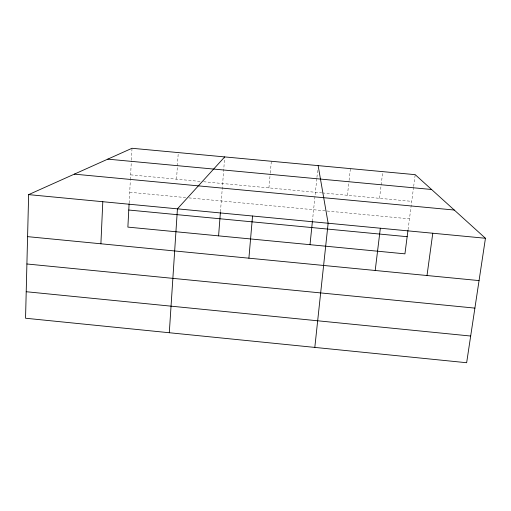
<?xml version="1.0" encoding="UTF-8"?>
<svg xmlns="http://www.w3.org/2000/svg" width="511" height="511" viewBox="0 0 511 511"><rect width="100%" height="100%" fill="white"/><g stroke="black" fill="none" stroke-linecap="round" stroke-linejoin="round"><path stroke-width="0.38" stroke-dasharray="2.56 1.92" d="M129.136 203.078L130.331 180.389M130.369 179.597L131.359 160.786M131.397 160.007L132.01 148.279M176.544 179.182L178.269 152.591M220.458 211.797L224.712 156.915M268.933 187.895L270.204 173.791M270.274 173.005L271.335 161.259M312.406 221.359L316.852 178.16M316.935 177.374L317.74 169.537M347.423 195.291L349 181.175M349.09 180.389L350.405 168.624M379.532 198.319L382.752 171.639M408.059 229.707L413.565 187.218M413.667 186.438L415.188 174.66M130.618 174.851L200.389 181.431M203.57 181.731L321.649 192.864M322.428 192.934L411.732 201.353M129.705 192.264L185.697 197.585M188.859 197.885L409.464 218.849"/><path stroke-width="0.77" d="M28.635 194.627L25.55 318.238L466.645 362.721L485.45 238.267L415.188 174.66L132.01 148.279L28.635 194.627L485.45 238.267M100.897 243.785L102.8 201.711M129.098 203.851L127.878 227.108L404.936 253.846L407.963 230.487M169.294 332.731L177.432 208.839L224.712 156.915M218.587 235.865L220.394 212.57M248.902 258.189L252.549 216.019M310.005 244.686L312.406 221.359M314.814 347.41L328.139 223.237L318.142 165.621M375.202 270.485L380.344 228.225M427.011 275.525L432.779 233.24M107.776 159.145L431.565 189.485M74.331 174.142L454.266 210.034M128.772 210.027L407.158 236.695M27.588 236.644L479.056 280.59M26.904 263.983L474.898 308.114M26.214 291.724L470.676 336.034"/></g></svg>
